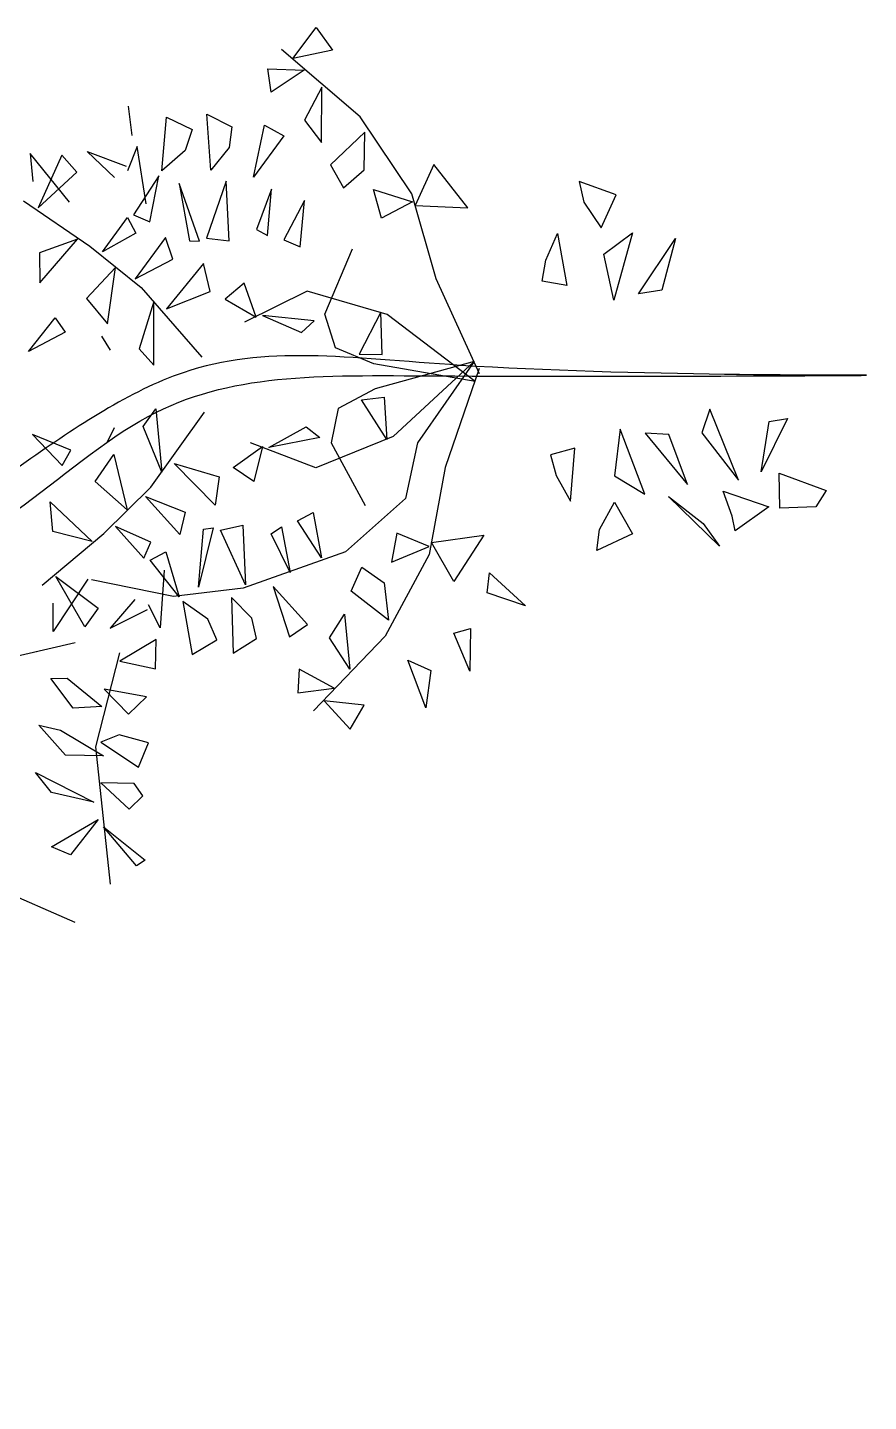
# Model space of a CAD drawing. Header units: millimetres. Extents: x 249.48 to 251.53, y 2603.73 to 2604.63.
# Drawn here: x 251.066 to 251.528, y 2603.878 to 2604.632 of the extents above; entities that cross this region are included whole.
import ezdxf

# ---------------------------------------------------------------- set-up
doc = ezdxf.new("R2010")
doc.units = ezdxf.units.MM
doc.header["$LTSCALE"] = 10
doc.layers.add('Vegetais', color=94, linetype='Continuous')

msp = doc.modelspace()

# ---------------------------------------------------------------- linework, layer by layer
at = {"layer": 'Vegetais'}
for p, q in [((251.12123, 2604.58861), (251.12319, 2604.57258)), ((251.06734, 2604.56274), (251.06895, 2604.54728)), ((251.0891, 2604.53609), (251.06734, 2604.56274)), ((251.11375, 2604.54958), (251.09873, 2604.5639)), ((251.09873, 2604.5639), (251.12011, 2604.55582)), ((251.1261, 2604.56653), (251.12094, 2604.55319)), ((251.13117, 2604.53517), (251.1261, 2604.56653)), ((251.06386, 2604.5368), (251.10019, 2604.51189)), ((251.10705, 2604.50876), (251.12087, 2604.52754)), ((251.12087, 2604.52754), (251.12538, 2604.51907)), ((251.09337, 2604.51569), (251.07246, 2604.50815)), ((251.07266, 2604.4918), (251.09337, 2604.51569)), ((251.12538, 2604.51907), (251.10705, 2604.50876)), ((251.07246, 2604.50815), (251.07266, 2604.4918)), ((251.10019, 2604.51189), (251.1283, 2604.48915)), ((251.11423, 2604.50019), (251.09833, 2604.48309)), ((251.10988, 2604.46927), (251.11423, 2604.50019)), ((251.1283, 2604.48915), (251.1616, 2604.45102)), ((251.21946, 2604.48721), (251.18508, 2604.47026)), ((251.26347, 2604.47434), (251.21946, 2604.48721)), ((251.09833, 2604.48309), (251.10988, 2604.46927)), ((251.13525, 2604.48146), (251.12733, 2604.4555)), ((251.13531, 2604.44663), (251.13525, 2604.48146)), ((251.06646, 2604.45411), (251.08107, 2604.4726)), ((251.08107, 2604.4726), (251.08667, 2604.46462)), ((251.3116, 2604.43764), (251.26347, 2604.47434)), ((251.08667, 2604.46462), (251.06646, 2604.45411)), ((251.1115, 2604.45487), (251.10669, 2604.46255)), ((251.12733, 2604.4555), (251.13531, 2604.44663)), ((251.31108, 2604.44856), (251.26671, 2604.40738)), ((251.12938, 2604.41301), (251.13647, 2604.42261)), ((251.13359, 2604.3796), (251.16306, 2604.42077)), ((251.13647, 2604.42261), (251.13977, 2604.38793)), ((251.11357, 2604.41211), (251.10952, 2604.404)), ((251.13977, 2604.38793), (251.12938, 2604.41301)), ((251.08979, 2604.40001), (251.06866, 2604.40852)), ((251.06866, 2604.40852), (251.08499, 2604.39153)), ((251.22415, 2604.39033), (251.18829, 2604.40389)), ((251.26671, 2604.40738), (251.22415, 2604.39033)), ((251.08499, 2604.39153), (251.08979, 2604.40001)), ((251.10318, 2604.38275), (251.11335, 2604.39763)), ((251.11335, 2604.39763), (251.12066, 2604.36727)), ((251.12066, 2604.36727), (251.10318, 2604.38275)), ((251.10781, 2604.35426), (251.13359, 2604.3796)), ((251.07847, 2604.37161), (251.10138, 2604.34982)), ((251.07985, 2604.35531), (251.07847, 2604.37161)), ((251.13357, 2604.34955), (251.11433, 2604.35804)), ((251.11433, 2604.35804), (251.1299, 2604.34068)), ((251.07406, 2604.32596), (251.10781, 2604.35426)), ((251.10138, 2604.34982), (251.07985, 2604.35531)), ((251.1299, 2604.34068), (251.13357, 2604.34955)), ((251.0991, 2604.32911), (251.08002, 2604.30049)), ((251.14089, 2604.33408), (251.13887, 2604.30238)), ((251.08002, 2604.30049), (251.08013, 2604.31603)), ((251.12494, 2604.31805), (251.11138, 2604.30235)), ((251.11138, 2604.30235), (251.13188, 2604.31246)), ((251.13887, 2604.30238), (251.13244, 2604.31515)), ((251.09219, 2604.29421), (251.04123, 2604.28255)), ((251.13655, 2604.29608), (251.11667, 2604.28418)), ((251.13615, 2604.27993), (251.13655, 2604.29608)), ((251.10348, 2604.23711), (251.11662, 2604.28867)), ((251.11667, 2604.28418), (251.13615, 2604.27993)), ((251.07871, 2604.27461), (251.08773, 2604.27478)), ((251.09105, 2604.25836), (251.07871, 2604.27461)), ((251.08773, 2604.27478), (251.10679, 2604.25936)), ((251.10679, 2604.25936), (251.09105, 2604.25836)), ((251.08691, 2604.23264), (251.07222, 2604.24909)), ((251.07222, 2604.24909), (251.08408, 2604.2464)), ((251.08408, 2604.2464), (251.10775, 2604.23225)), ((251.11154, 2604.16189), (251.10348, 2604.23711)), ((251.10775, 2604.23225), (251.08691, 2604.23264)), ((251.07043, 2604.22316), (251.10245, 2604.20686)), ((251.0792, 2604.2122), (251.07043, 2604.22316)), ((251.12445, 2604.21704), (251.10622, 2604.21744)), ((251.10622, 2604.21744), (251.1218, 2604.20304)), ((251.12931, 2604.21021), (251.12445, 2604.21704)), ((251.10245, 2604.20686), (251.0792, 2604.2122)), ((251.1218, 2604.20304), (251.12931, 2604.21021)), ((251.07908, 2604.18221), (251.10482, 2604.19728)), ((251.10482, 2604.19728), (251.08962, 2604.17797)), ((251.12573, 2604.17187), (251.10768, 2604.19336)), ((251.10768, 2604.19336), (251.13051, 2604.17501)), ((251.08962, 2604.17797), (251.07908, 2604.18221)), ((251.13051, 2604.17501), (251.12573, 2604.17187)), ((251.09221, 2604.14081), (251.03093, 2604.16759))]:
    msp.add_line(p, q, dxfattribs=at)
at = {"layer": 'Vegetais', "flags": 128}
for points in [[(251.21169, 2604.61491), (251.22437, 2604.63186), (251.23329, 2604.61947), (251.21169, 2604.61491)], [(251.21789, 2604.60852), (251.19976, 2604.59632), (251.19782, 2604.60925), (251.21789, 2604.60852)], [(251.22745, 2604.59906), (251.21795, 2604.58092), (251.22741, 2604.56878), (251.22745, 2604.59906)], [(251.16657, 2604.5536), (251.16448, 2604.58422), (251.17816, 2604.57729), (251.17667, 2604.56609), (251.16657, 2604.5536)], [(251.13976, 2604.55324), (251.14218, 2604.58263), (251.1564, 2604.57594), (251.15249, 2604.5643), (251.13976, 2604.55324)], [(251.19001, 2604.54979), (251.19614, 2604.57823), (251.20665, 2604.57249), (251.19001, 2604.54979)], [(251.2512, 2604.57434), (251.23232, 2604.55654), (251.23936, 2604.54396), (251.25071, 2604.55372), (251.2512, 2604.57434)], [(251.07176, 2604.53283), (251.09311, 2604.55241), (251.08488, 2604.56182), (251.07176, 2604.53283)], [(251.2788, 2604.53427), (251.30769, 2604.53294), (251.289, 2604.55667), (251.2788, 2604.53427)], [(251.13805, 2604.55049), (251.12414, 2604.52903), (251.13311, 2604.52522), (251.13805, 2604.55049)], [(251.14915, 2604.54633), (251.15496, 2604.51477), (251.16031, 2604.51457), (251.14915, 2604.54633)], [(251.17492, 2604.54753), (251.16413, 2604.51631), (251.17667, 2604.51478), (251.17492, 2604.54753)], [(251.38092, 2604.52191), (251.38909, 2604.5401), (251.36872, 2604.54728), (251.37125, 2604.53593), (251.38092, 2604.52191)], [(251.19995, 2604.54313), (251.19163, 2604.52093), (251.19767, 2604.51776), (251.19995, 2604.54313)], [(251.27726, 2604.5362), (251.26032, 2604.52718), (251.2558, 2604.54288), (251.27726, 2604.5362)], [(251.21794, 2604.53684), (251.20669, 2604.51528), (251.21566, 2604.51147), (251.21794, 2604.53684)], [(251.12499, 2604.4939), (251.14575, 2604.50466), (251.14163, 2604.5166), (251.12499, 2604.4939)], [(251.35696, 2604.51891), (251.36208, 2604.49032), (251.3485, 2604.49269), (251.35053, 2604.50414), (251.35696, 2604.51891)], [(251.39797, 2604.51914), (251.38777, 2604.48227), (251.38226, 2604.5074), (251.39797, 2604.51914)], [(251.4217, 2604.51613), (251.41423, 2604.48773), (251.4013, 2604.4858), (251.4217, 2604.51613)], [(251.14234, 2604.47745), (251.16627, 2604.48702), (251.16255, 2604.50243), (251.14234, 2604.47745)], [(251.19147, 2604.47283), (251.18492, 2604.49156), (251.17442, 2604.48284), (251.19147, 2604.47283)], [(251.19499, 2604.47378), (251.21635, 2604.46442), (251.22328, 2604.47086), (251.19499, 2604.47378)], [(251.2599, 2604.47568), (251.24807, 2604.45254), (251.26065, 2604.45234), (251.2599, 2604.47568)], [(251.26328, 2604.40571), (251.24927, 2604.4276), (251.26178, 2604.42901), (251.26328, 2604.40571)], [(251.45628, 2604.38346), (251.44052, 2604.42242), (251.43605, 2604.40939), (251.45628, 2604.38346)], [(251.19849, 2604.40134), (251.21885, 2604.41272), (251.22637, 2604.40697), (251.19849, 2604.40134)], [(251.4049, 2604.37576), (251.39119, 2604.41148), (251.38813, 2604.38594), (251.4049, 2604.37576)], [(251.46862, 2604.38809), (251.47303, 2604.4157), (251.48308, 2604.41732), (251.46862, 2604.38809)], [(251.42823, 2604.38105), (251.41806, 2604.4086), (251.405, 2604.40928), (251.42823, 2604.38105)], [(251.1949, 2604.40194), (251.19019, 2604.38267), (251.17889, 2604.39034), (251.1949, 2604.40194)], [(251.36406, 2604.37204), (251.36639, 2604.40099), (251.35311, 2604.39732), (251.35623, 2604.38612), (251.36406, 2604.37204)], [(251.14644, 2604.39261), (251.17118, 2604.38539), (251.16896, 2604.36969), (251.14644, 2604.39261)], [(251.47846, 2604.38725), (251.50432, 2604.37775), (251.49875, 2604.3689), (251.47887, 2604.36812), (251.47846, 2604.38725)], [(251.13076, 2604.37456), (251.15246, 2604.36586), (251.14951, 2604.35358), (251.13076, 2604.37456)], [(251.41776, 2604.37452), (251.43676, 2604.35977), (251.44574, 2604.3472), (251.41776, 2604.37452)], [(251.44789, 2604.37748), (251.47281, 2604.36893), (251.45433, 2604.35565), (251.4527, 2604.3638), (251.44789, 2604.37748)], [(251.22741, 2604.34079), (251.21414, 2604.36116), (251.2227, 2604.36582), (251.22741, 2604.34079)], [(251.3882, 2604.37136), (251.39808, 2604.35405), (251.3785, 2604.34494), (251.37993, 2604.35648), (251.3882, 2604.37136)], [(251.15987, 2604.32471), (251.1626, 2604.35668), (251.16791, 2604.35739), (251.15987, 2604.32471)], [(251.18563, 2604.326), (251.17187, 2604.35603), (251.18421, 2604.35877), (251.18563, 2604.326)], [(251.21011, 2604.33279), (251.19969, 2604.35409), (251.2054, 2604.35783), (251.21011, 2604.33279)], [(251.2864, 2604.34714), (251.26867, 2604.35449), (251.26569, 2604.33842), (251.2864, 2604.34714)], [(251.28774, 2604.34922), (251.31637, 2604.35332), (251.30006, 2604.3279), (251.28774, 2604.34922)], [(251.14922, 2604.3195), (251.1333, 2604.33951), (251.14186, 2604.34417), (251.14922, 2604.3195)], [(251.26414, 2604.30667), (251.24363, 2604.32257), (251.24943, 2604.33577), (251.26166, 2604.32714), (251.26414, 2604.30667)], [(251.08153, 2604.33068), (251.10467, 2604.31325), (251.09739, 2604.30309), (251.08153, 2604.33068)], [(251.33928, 2604.31445), (251.31832, 2604.32164), (251.31955, 2604.33261), (251.33928, 2604.31445)], [(251.20086, 2604.32521), (251.20971, 2604.29748), (251.21962, 2604.30422), (251.20086, 2604.32521)], [(251.15118, 2604.31692), (251.15643, 2604.28791), (251.16994, 2604.29593), (251.16492, 2604.30715), (251.15118, 2604.31692)], [(251.1779, 2604.31915), (251.17877, 2604.28847), (251.19172, 2604.29669), (251.18916, 2604.3077), (251.1779, 2604.31915)], [(251.24289, 2604.27978), (251.23167, 2604.29692), (251.23993, 2604.30991), (251.24289, 2604.27978)], [(251.30868, 2604.27874), (251.29995, 2604.29945), (251.30907, 2604.30203), (251.30868, 2604.27874)], [(251.28464, 2604.2585), (251.27464, 2604.28471), (251.28728, 2604.27911), (251.28464, 2604.2585)], [(251.23428, 2604.26944), (251.21505, 2604.27983), (251.21437, 2604.26677), (251.23428, 2604.26944)], [(251.10808, 2604.26874), (251.12135, 2604.25501), (251.1312, 2604.26459), (251.10808, 2604.26874)], [(251.22873, 2604.26248), (251.24298, 2604.24683), (251.25067, 2604.26002), (251.22873, 2604.26248)], [(251.10626, 2604.23973), (251.12689, 2604.22607), (251.13232, 2604.23935), (251.11634, 2604.24383), (251.10626, 2604.23973)]]:
    msp.add_lwpolyline(points, close=True, dxfattribs=at)
for points in [[(251.314, 2604.44178), (251.29023, 2604.49402), (251.27693, 2604.5406), (251.24848, 2604.58291), (251.20535, 2604.61986)], [(251.3116, 2604.43764), (251.25604, 2604.44729), (251.23493, 2604.4561), (251.22918, 2604.47453), (251.24443, 2604.51041)], [(251.31108, 2604.44856), (251.28012, 2604.40405), (251.27342, 2604.37343), (251.2406, 2604.34418), (251.18438, 2604.32421), (251.14609, 2604.31962), (251.10111, 2604.32871)], [(251.31108, 2604.44856), (251.25671, 2604.4336), (251.23654, 2604.42279), (251.23259, 2604.40389), (251.25123, 2604.36965)], [(251.31386, 2604.44467), (251.29524, 2604.39038), (251.2865, 2604.34274), (251.26225, 2604.29788), (251.2229, 2604.25694)]]:
    msp.add_lwpolyline(points, dxfattribs=at)
at = {"layer": 'Vegetais', "color": 34}
msp.add_open_spline([(249.60439, 2604.3641), (249.62817, 2604.36085), (249.67288, 2604.35361), (249.74198, 2604.32557), (249.81062, 2604.27763), (249.87269, 2604.20844), (249.9051, 2604.12772), (249.95907, 2604.03593), (250.05252, 2603.96062), (250.17462, 2603.93159), (250.27114, 2603.88347), (250.383, 2603.86776), (250.47016, 2603.94565), (250.49059, 2604.05037), (250.52757, 2604.15849), (250.58462, 2604.30042), (250.73487, 2604.25696), (250.8559, 2604.27248), (250.96988, 2604.31305), (251.0581, 2604.36118), (251.14987, 2604.4428), (251.29429, 2604.43952), (251.66091, 2604.44176), (251.30682, 2604.44005), (251.16706, 2604.46239), (251.06446, 2604.39395), (250.97477, 2604.32738), (250.86707, 2604.3013), (250.75201, 2604.28318), (250.66166, 2604.30514), (250.54954, 2604.2838), (250.49168, 2604.17219), (250.46039, 2604.06232), (250.44126, 2603.95646), (250.35573, 2603.88453), (250.24795, 2603.92712), (250.16619, 2603.96193), (250.07508, 2603.9876), (250.01477, 2604.05004), (249.92986, 2604.11879), (249.90519, 2604.22896), (249.82404, 2604.31908), (249.72626, 2604.36682), (249.65506, 2604.38453), (249.62611, 2604.3913)], degree=3, knots=[2.966715, 2.966715, 2.966715, 2.966715, 14.35754, 24.507819, 38.152085, 53.977605, 67.8995, 79.279597, 104.554384, 122.082031, 138.379558, 156.470709, 171.361224, 188.908084, 205.539961, 228.984133, 247.075285, 269.78437, 288.14462, 303.868559, 318.041085, 343.502456, 380.87012, 416.273567, 440.434318, 456.158254, 471.5481, 493.949149, 507.706504, 526.589948, 537.683397, 559.121922, 580.087172, 593.643668, 609.697327, 624.91749, 644.289065, 653.512585, 669.066298, 684.741394, 704.310183, 720.135705, 740.918005, 755.071284, 755.071284, 755.071284, 755.071284], dxfattribs=at)

doc.saveas('drawing.dxf')
